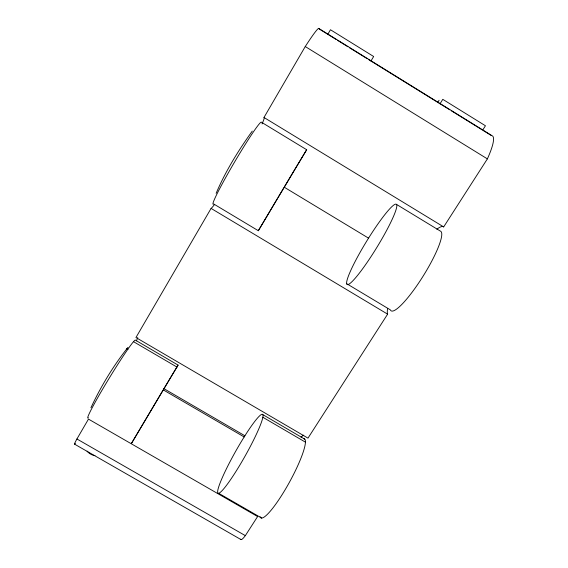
<?xml version="1.0" encoding="UTF-8"?>
<svg xmlns="http://www.w3.org/2000/svg" width="568" height="568" viewBox="0 0 568 568"><rect width="100%" height="100%" fill="white"/><g stroke="black" fill="none" stroke-linecap="round" stroke-linejoin="round"><path stroke-width="0.85" d="M258.326 230.722L306.67 149.732L261.287 122.12A47.563 2.847 -59.5 0 0 232.88 164.933A47.563 2.847 -59.5 0 0 213.667 203.955L258.326 230.722L277.567 198.253M216.138 193.305C225.51 171.252 238.319 150.548 252.27 131.094M90.937 407.739C100.87 386.417 113.33 365.792 127.963 347.382M163.073 390.081L131.62 443.146L178.089 365.096L135.276 340.069A45.731 2.513 -58.6 0 0 106.72 382.285A45.731 2.513 -58.6 0 0 88.445 417.778M75.367 443.367A17.452 0.902 -58.4 0 1 76.921 438.979L88.48 419.106L257.609 516.539L245.34 535.638A17.217 2.79 -61.7 0 1 240.64 539.195M214.441 204.594A52.867 3.167 -59.5 0 1 211.083 208.406L135.951 337.527L307.977 438.141L387.625 314.154A52.1 9.805 -58.1 0 1 387.667 308.438M262.033 123.916A52.867 3.167 -59.5 0 0 263.985 117.477L305.257 46.54A64.511 3.585 -59.9 0 1 319.074 28.911L335.979 39.377M327.793 34.307L330.469 29.749L373.659 56.509L370.947 61.024M278.008 197.515L283.986 187.49M295.353 168.469L284.44 186.73M163.499 389.371L168.185 381.526M168.618 380.801L178.089 365.096M295.786 167.759L306.67 149.732M437.743 102.417L439.085 100.259M440.03 103.781L442.791 99.336L485.448 125.762L482.644 130.164L451.24 110.724M436.842 229.238A52.1 9.805 -58.1 0 1 443.679 226.909L487.38 158.884A63.609 11.119 -57.1 0 0 492.747 136.128L318.719 28.4M76.921 438.979L245.34 535.638M74.557 444.148L240.818 539.486M218.63 493.272L261.678 518.08M163.619 388.476L244.914 435.798M163.676 390.117L244.183 436.962M133.53 341.688L176.953 367.063M262.885 417.288L305.406 442.138M126.529 348.716L127.977 349.561M262.828 414.64A45.248 5.275 -60.6 0 1 231.858 477.759A45.248 5.275 -60.6 0 1 226.32 469.012A45.248 5.275 -60.6 0 1 262.828 414.64L304.76 439.156M346.672 283.688L390.372 309.879A46.867 8.818 -58.1 0 0 421.456 278.76A46.867 8.818 -58.1 0 0 440.818 231.361L396.428 204.352A47.037 5.964 -58.5 0 0 355.469 260.854A47.037 5.964 -58.5 0 0 363.279 267.89A47.037 5.964 -58.5 0 0 396.428 204.352M211.083 208.406L387.625 314.154M284.433 187.319L368.653 238.212M263.985 117.477L443.679 226.909M305.257 46.54L487.38 158.884M337.47 40.3L347.886 46.746M349.37 47.669L367.226 58.717M368.717 59.64L449.75 109.802M483.354 130.604L491.128 135.418M301.047 437.168A50.133 8.676 -61.2 0 1 303.717 435.152M137.783 337.555A50.836 2.797 -58.6 0 1 136.363 340.892M94.962 455.628A6.397 2.925 28.5 0 1 87.082 451.106M303.497 438.652A45.099 7.803 -61.2 0 1 288.8 483.375A45.099 7.803 -61.2 0 1 260.101 516.681"/></g></svg>
